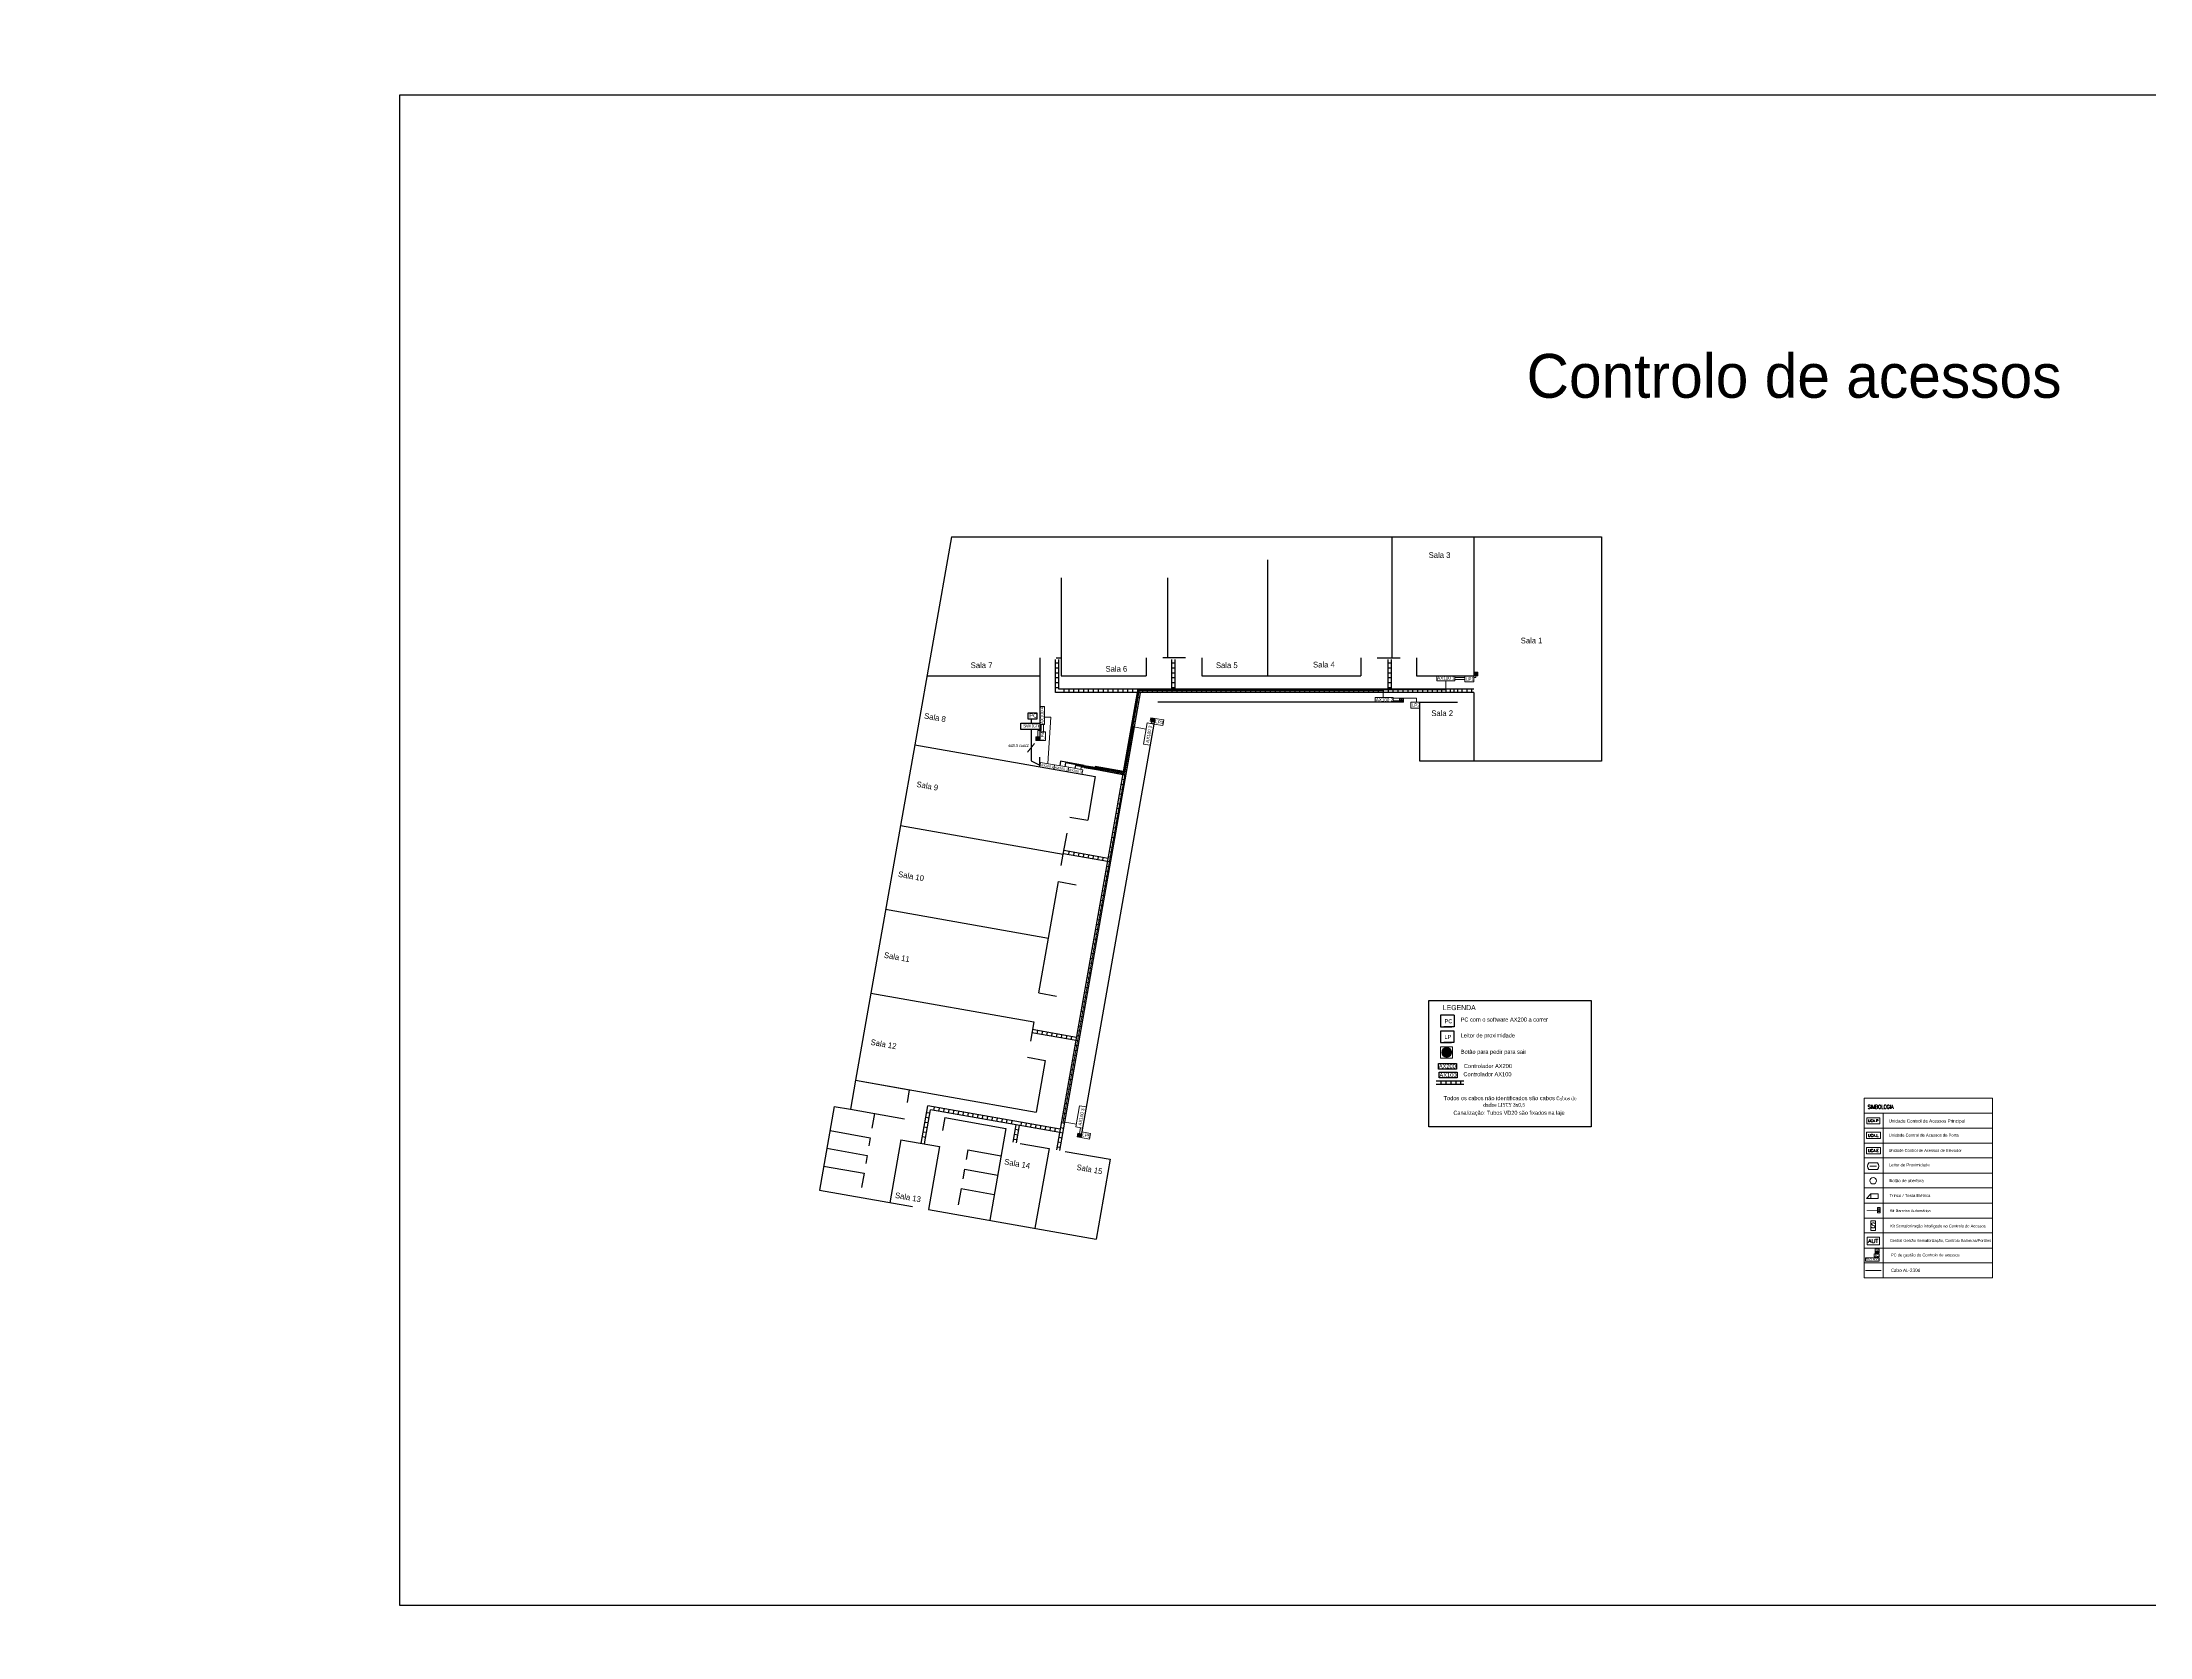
# Model space of a CAD drawing. Header units: millimetres. Extents: x 145 to 60311, y -8355 to 8851.
# Drawn here: x 971.8 to 1100.5, y 390.3 to 487.7 of the extents above; entities that cross this region are included whole.
import ezdxf
from ezdxf.lldxf.tags import DXFTag

# ---------------------------------------------------------------- set-up
doc = ezdxf.new("R2010")
doc.units = ezdxf.units.MM
for name, color, linetype in [('CAMINHO DE CABOS', 3, 'Continuous'), ('CI', 30, 'Continuous'), ('SIMBOLOGIA', 3, 'Continuous'), ('Sistema de intrusão', 240, 'Continuous'), ('Tubagem', 30, 'Continuous'), ('Tubagens', 255, 'Continuous')]:
    doc.layers.add(name, color=color, linetype=linetype)
doc.layers.add('Ricardo - controlo_acessos', color=82, linetype='Continuous', lineweight=15)
doc.styles.add('attribs', font='calibri.ttf', dxfattribs={"height": 0.13})
doc.styles.add('SIMPLEX', font='SIMPLEX.SHX')
doc.styles.add('style0', font='arial.ttf', dxfattribs={"height": 0.031511})
doc.styles.add('style2', font='arial.ttf', dxfattribs={"height": 0.04})
tags = doc.linetypes.add('CENTER', pattern=[2, 1.25, -0.25, 0.25, -0.25]).pattern_tags.tags
tags[10:11] = [DXFTag(74, 4), DXFTag(75, 0), DXFTag(340, '0'), DXFTag(46, 1.0), DXFTag(50, 0.0), DXFTag(44, 0.0), DXFTag(45, 0.0)]
tags[8:9] = [DXFTag(74, 4), DXFTag(75, 0), DXFTag(340, '0'), DXFTag(46, 1.0), DXFTag(50, 0.0), DXFTag(44, 0.0), DXFTag(45, 0.0)]
tags[6:7] = [DXFTag(74, 4), DXFTag(75, 0), DXFTag(340, '0'), DXFTag(46, 1.0), DXFTag(50, 0.0), DXFTag(44, 0.0), DXFTag(45, 0.0)]
tags[4:5] = [DXFTag(74, 4), DXFTag(75, 0), DXFTag(340, '0'), DXFTag(46, 1.0), DXFTag(50, 0.0), DXFTag(44, 0.0), DXFTag(45, 0.0)]

msp = doc.modelspace()

# ---------------------------------------------------------------- hatches: boundary and pattern name
at = {"layer": 'Ricardo - controlo_acessos', "linetype": 'Continuous', "lineweight": 18}
msp.add_hatch(color=256, dxfattribs=at).paths.add_polyline_path([(1083.87, 416.36), (1083.21, 416.36), (1083.21, 416.4), (1083.87, 416.4)])
at = {"layer": 'Ricardo - controlo_acessos', "linetype": 'Continuous', "lineweight": 13}
for points in [[(1083.9, 413.85), (1083.91, 413.84), (1083.89, 413.84)], [(1083.89, 413.84), (1083.89, 413.84), (1083.91, 413.84), (1083.91, 413.84)], [(1083.89, 413.84), (1083.91, 413.83), (1083.9, 413.83), (1083.89, 413.83)], [(1083.89, 413.84), (1083.91, 413.83), (1083.91, 413.84)], [(1083.91, 413.84), (1083.92, 413.84), (1083.93, 413.84), (1083.93, 413.84)], [(1083.91, 413.84), (1083.93, 413.83), (1083.92, 413.83), (1083.92, 413.83)], [(1083.91, 413.84), (1083.93, 413.83), (1083.93, 413.84)], [(1083.92, 413.85), (1083.93, 413.84), (1083.92, 413.84)], [(1083.94, 413.85), (1083.95, 413.84), (1083.93, 413.84)], [(1083.93, 413.84), (1083.93, 413.84), (1083.95, 413.84), (1083.95, 413.84)], [(1083.93, 413.84), (1083.95, 413.83), (1083.94, 413.83), (1083.93, 413.83)], [(1083.93, 413.84), (1083.95, 413.83), (1083.95, 413.84)]]:
    msp.add_hatch(color=256, dxfattribs=at).paths.add_polyline_path(points)
at = {"layer": 'SIMBOLOGIA', "lineweight": 5}
h = msp.add_hatch(color=30, dxfattribs=at)
h.dxf.hatch_style = 1
h.paths.add_polyline_path([(1059.25, 449.12, 0.371072), (1059.34, 449.02), (1059.37, 449.02, 0.371072), (1059.45, 449.12, 1)])
h = msp.add_hatch(color=30, dxfattribs=at)
h.dxf.hatch_style = 1
h.paths.add_polyline_path([(1054.71, 447.52, 0.371072), (1054.8, 447.42), (1054.83, 447.42, 0.371072), (1054.91, 447.52, 1)])
h = msp.add_hatch(color=30, dxfattribs=at)
h.dxf.hatch_style = 1
h.paths.add_polyline_path([(1032.51, 445.17, 0.371072), (1032.6, 445.07), (1032.63, 445.07, 0.371072), (1032.71, 445.17, 1)])
h = msp.add_hatch(color=30, dxfattribs=at)
h.dxf.hatch_style = 1
h.paths.add_polyline_path([(1039.52, 446.35, 0.371072), (1039.59, 446.23), (1039.62, 446.23, 0.371072), (1039.72, 446.31, 1)])
h = msp.add_hatch(color=30, dxfattribs=at)
h.dxf.hatch_style = 1
h.paths.add_polyline_path([(1057.27, 426.02, 0.371072), (1057.53, 425.72), (1057.62, 425.72, 0.371072), (1057.88, 426.02, 1)])
h = msp.add_hatch(color=30, dxfattribs=at)
h.dxf.hatch_style = 1
h.paths.add_polyline_path([(1035.04, 420.97, 0.371072), (1035.11, 420.85), (1035.14, 420.85, 0.371072), (1035.24, 420.93, 1)])

# ---------------------------------------------------------------- linework, layer by layer
for p, q in [((1027.33, 457.51), (1025.09, 444.8)), ((1027.33, 457.51), (1067.03, 457.51)), ((1054.23, 457.51), (1054.23, 450.11)), ((1059.23, 457.51), (1059.23, 449.01)), ((1067.03, 457.51), (1067.03, 443.81)), ((1046.63, 456.11), (1046.63, 449.01)), ((1034.03, 455.01), (1034.03, 449.01)), ((1040.53, 455.01), (1040.53, 450.11)), ((1032.73, 450.11), (1032.73, 449.01)), ((1033.73, 450.11), (1034.03, 450.11)), ((1039.23, 450.11), (1039.23, 449.01)), ((1041.63, 450.11), (1040.23, 450.11)), ((1042.63, 450.11), (1042.63, 449.01)), ((1052.33, 450.11), (1052.33, 449.01)), ((1053.33, 450.11), (1054.73, 450.11)), ((1055.73, 450.11), (1055.73, 449.01)), ((1025.83, 449.01), (1032.73, 449.01)), ((1032.73, 449.01), (1032.73, 445.06)), ((1034.03, 449.01), (1039.23, 449.01)), ((1042.63, 449.01), (1052.33, 449.01)), ((1055.73, 449.01), (1059.23, 449.01)), ((1059.23, 448.01), (1059.23, 443.81)), ((1054.93, 447.41), (1039.93, 447.41)), ((1055.93, 443.81), (1055.93, 447.41)), ((1055.93, 447.41), (1058.23, 447.41)), ((1039.75, 446.42), (1035.24, 420.82)), ((1025.09, 444.8), (1024.22, 439.88)), ((1025.09, 444.8), (1036.11, 442.86)), ((1032.73, 443.46), (1032.73, 444.06)), ((1036.11, 442.86), (1035.65, 440.2)), ((1067.03, 443.81), (1055.93, 443.81)), ((1034.56, 440.39), (1035.65, 440.2)), ((1024.22, 439.88), (1022.41, 429.64)), ((1024.22, 439.88), (1034.16, 438.13)), ((1034.16, 438.13), (1034.39, 439.41)), ((1034.04, 437.44), (1034.16, 438.13)), ((1033.26, 433), (1033.87, 436.45)), ((1033.87, 436.45), (1034.95, 436.26)), ((1023.31, 434.76), (1033.26, 433)), ((1032.67, 429.66), (1033.26, 433)), ((1022.41, 429.64), (1021.47, 424.32)), ((1022.41, 429.64), (1032.36, 427.88)), ((1032.67, 429.66), (1033.75, 429.46)), ((1032.36, 427.88), (1032.15, 426.7)), ((1031.98, 425.72), (1033.06, 425.53)), ((1033.06, 425.53), (1032.5, 422.37)), ((1021.47, 424.32), (1021.16, 422.55)), ((1021.47, 424.32), (1024.78, 423.74)), ((1021.47, 424.32), (1024.43, 423.8)), ((1021.47, 424.32), (1032.5, 422.37)), ((1024.65, 422.95), (1024.78, 423.74)), ((1020.18, 422.72), (1019.27, 417.6)), ((1020.18, 422.72), (1021.16, 422.55)), ((1021.16, 422.55), (1024.47, 421.96)), ((1022.64, 422.29), (1022.48, 421.4)), ((1019.92, 421.24), (1022.38, 420.81)), ((1022.38, 420.81), (1022.29, 420.32)), ((1026.92, 422.04), (1026.78, 421.25)), ((1026.92, 422.04), (1030.66, 421.38)), ((1030.66, 421.38), (1029.67, 415.77)), ((1019.72, 420.16), (1022.19, 419.73)), ((1022.19, 419.73), (1022.1, 419.23)), ((1024.25, 420.68), (1023.57, 416.84)), ((1024.25, 420.68), (1026.61, 420.27)), ((1026.61, 420.27), (1025.93, 416.42)), ((1028.34, 420.06), (1028.23, 419.47)), ((1028.34, 420.06), (1030.37, 419.7)), ((1031.52, 420.46), (1033.29, 420.15)), ((1033.29, 420.15), (1032.43, 415.28)), ((1034.28, 419.97), (1037.03, 419.49)), ((1019.53, 419.08), (1022, 418.64)), ((1022, 418.64), (1021.84, 417.76)), ((1028.13, 418.88), (1028.03, 418.29)), ((1028.13, 418.88), (1030.16, 418.52)), ((1037.03, 419.49), (1036.17, 414.62)), ((1019.27, 417.6), (1024.95, 416.6)), ((1027.92, 417.7), (1027.75, 416.71)), ((1027.92, 417.7), (1029.95, 417.34)), ((1025.93, 416.42), (1036.17, 414.62))]:
    msp.add_line(p, q)
at = {"color": 30, "lineweight": 5}
msp.add_line((1035.16, 421.06), (1035.22, 421.42), dxfattribs=at)
msp.add_lwpolyline([(993.65, 484.5), (1202.12, 484.5), (1202.12, 392.24), (993.65, 392.24)], close=True)
at = {"layer": 'CAMINHO DE CABOS'}
for p, q in [((1033.69, 448.01), (1033.69, 450.01)), ((1033.69, 449.81), (1033.89, 449.81)), ((1033.69, 449.51), (1033.89, 449.51)), ((1033.69, 449.21), (1033.89, 449.21)), ((1033.89, 448.21), (1033.89, 450.01)), ((1040.79, 448.21), (1040.79, 450.01)), ((1040.79, 449.81), (1040.99, 449.81)), ((1040.79, 449.51), (1040.99, 449.51)), ((1040.79, 449.21), (1040.99, 449.21)), ((1040.99, 448.21), (1040.99, 450.01)), ((1053.99, 448.21), (1053.99, 450.01)), ((1053.99, 449.81), (1054.19, 449.81)), ((1053.99, 449.51), (1054.19, 449.51)), ((1053.99, 449.21), (1054.19, 449.21)), ((1054.19, 448.21), (1054.19, 450.01)), ((1033.69, 448.91), (1033.89, 448.91)), ((1033.69, 448.61), (1033.89, 448.61)), ((1033.69, 448.31), (1033.89, 448.31)), ((1059.23, 448.01), (1033.69, 448.01)), ((1033.76, 420.06), (1038.69, 448.01)), ((1059.23, 448.21), (1033.89, 448.21)), ((1033.96, 420.03), (1038.88, 447.97)), ((1034.19, 448.21), (1034.19, 448.01)), ((1034.49, 448.21), (1034.49, 448.01)), ((1034.79, 448.21), (1034.79, 448.01)), ((1035.09, 448.21), (1035.09, 448.01)), ((1035.39, 448.21), (1035.39, 448.01)), ((1035.69, 448.21), (1035.69, 448.01)), ((1035.99, 448.21), (1035.99, 448.01)), ((1036.29, 448.21), (1036.29, 448.01)), ((1036.59, 448.21), (1036.59, 448.01)), ((1036.89, 448.21), (1036.89, 448.01)), ((1037.19, 448.21), (1037.19, 448.01)), ((1037.49, 448.21), (1037.49, 448.01)), ((1037.79, 448.21), (1037.79, 448.01)), ((1038.09, 448.21), (1038.09, 448.01)), ((1038.39, 448.21), (1038.39, 448.01)), ((1038.69, 448.21), (1038.69, 448.01)), ((1038.99, 448.21), (1038.99, 448.01)), ((1039.29, 448.21), (1039.29, 448.01)), ((1039.59, 448.21), (1039.59, 448.01)), ((1039.89, 448.21), (1039.89, 448.01)), ((1040.19, 448.21), (1040.19, 448.01)), ((1040.49, 448.21), (1040.49, 448.01)), ((1040.79, 448.91), (1040.99, 448.91)), ((1040.79, 448.61), (1040.99, 448.61)), ((1040.79, 448.31), (1040.99, 448.31)), ((1040.79, 448.21), (1040.79, 448.01)), ((1041.09, 448.21), (1041.09, 448.01)), ((1041.39, 448.21), (1041.39, 448.01)), ((1041.69, 448.21), (1041.69, 448.01)), ((1041.99, 448.21), (1041.99, 448.01)), ((1042.29, 448.21), (1042.29, 448.01)), ((1042.59, 448.21), (1042.59, 448.01)), ((1042.89, 448.21), (1042.89, 448.01)), ((1043.19, 448.21), (1043.19, 448.01)), ((1043.49, 448.21), (1043.49, 448.01)), ((1043.79, 448.21), (1043.79, 448.01)), ((1044.09, 448.21), (1044.09, 448.01)), ((1044.39, 448.21), (1044.39, 448.01)), ((1044.69, 448.21), (1044.69, 448.01)), ((1044.99, 448.21), (1044.99, 448.01)), ((1045.29, 448.21), (1045.29, 448.01)), ((1045.59, 448.21), (1045.59, 448.01)), ((1045.89, 448.21), (1045.89, 448.01)), ((1046.19, 448.21), (1046.19, 448.01)), ((1046.49, 448.21), (1046.49, 448.01)), ((1046.79, 448.21), (1046.79, 448.01)), ((1047.09, 448.21), (1047.09, 448.01)), ((1047.39, 448.21), (1047.39, 448.01)), ((1047.69, 448.21), (1047.69, 448.01)), ((1047.99, 448.21), (1047.99, 448.01)), ((1048.29, 448.21), (1048.29, 448.01)), ((1048.59, 448.21), (1048.59, 448.01)), ((1048.89, 448.21), (1048.89, 448.01)), ((1049.19, 448.21), (1049.19, 448.01)), ((1049.49, 448.21), (1049.49, 448.01)), ((1049.79, 448.21), (1049.79, 448.01)), ((1050.09, 448.21), (1050.09, 448.01)), ((1050.39, 448.21), (1050.39, 448.01)), ((1050.69, 448.21), (1050.69, 448.01)), ((1050.99, 448.21), (1050.99, 448.01)), ((1051.29, 448.21), (1051.29, 448.01)), ((1051.59, 448.21), (1051.59, 448.01)), ((1051.89, 448.21), (1051.89, 448.01)), ((1052.19, 448.21), (1052.19, 448.01)), ((1052.49, 448.21), (1052.49, 448.01)), ((1052.79, 448.21), (1052.79, 448.01)), ((1053.09, 448.21), (1053.09, 448.01)), ((1053.39, 448.21), (1053.39, 448.01)), ((1053.69, 448.21), (1053.69, 448.01)), ((1053.99, 448.91), (1054.19, 448.91)), ((1053.99, 448.61), (1054.19, 448.61)), ((1053.99, 448.31), (1054.19, 448.31)), ((1053.99, 448.21), (1053.99, 448.01)), ((1054.29, 448.21), (1054.29, 448.01)), ((1054.59, 448.21), (1054.59, 448.01)), ((1054.89, 448.21), (1054.89, 448.01)), ((1055.19, 448.21), (1055.19, 448.01)), ((1055.49, 448.21), (1055.49, 448.01)), ((1055.79, 448.21), (1055.79, 448.01)), ((1056.09, 448.21), (1056.09, 448.01)), ((1056.39, 448.21), (1056.39, 448.01)), ((1056.69, 448.21), (1056.69, 448.01)), ((1056.99, 448.21), (1056.99, 448.01)), ((1057.25, 448.21), (1057.25, 448.01)), ((1057.52, 448.21), (1057.52, 448.01)), ((1057.78, 448.21), (1057.78, 448.01)), ((1058, 448.21), (1058, 448.01)), ((1058.22, 448.21), (1058.22, 448.01)), ((1058.49, 448.21), (1058.49, 448.01)), ((1058.79, 448.21), (1058.79, 448.01)), ((1059.09, 448.21), (1059.09, 448.01)), ((1038.62, 446.5), (1038.43, 446.53)), ((1038.68, 446.79), (1038.48, 446.83)), ((1038.73, 447.09), (1038.53, 447.12)), ((1038.78, 447.38), (1038.58, 447.42)), ((1038.83, 447.68), (1038.63, 447.71)), ((1038.42, 445.31), (1038.22, 445.35)), ((1038.47, 445.61), (1038.27, 445.64)), ((1038.52, 445.9), (1038.32, 445.94)), ((1038.57, 446.2), (1038.37, 446.23)), ((1038.21, 444.13), (1038.01, 444.17)), ((1038.26, 444.43), (1038.06, 444.46)), ((1038.31, 444.72), (1038.11, 444.76)), ((1038.36, 445.02), (1038.17, 445.05)), ((1037.8, 442.98), (1036.08, 443.29)), ((1037.84, 443.18), (1036.11, 443.49)), ((1036.32, 443.25), (1036.36, 443.44)), ((1036.62, 443.19), (1036.65, 443.39)), ((1036.92, 443.14), (1036.95, 443.34)), ((1037.21, 443.09), (1037.25, 443.29)), ((1037.51, 443.04), (1037.54, 443.23)), ((1037.95, 442.65), (1037.75, 442.69)), ((1038, 442.95), (1037.8, 442.98)), ((1038.05, 443.25), (1037.85, 443.28)), ((1038.1, 443.54), (1037.91, 443.58)), ((1038.15, 443.84), (1037.96, 443.87)), ((1037.74, 441.47), (1037.54, 441.51)), ((1037.79, 441.77), (1037.59, 441.8)), ((1037.84, 442.06), (1037.65, 442.1)), ((1037.89, 442.36), (1037.7, 442.39)), ((1037.53, 440.29), (1037.33, 440.33)), ((1037.58, 440.59), (1037.38, 440.62)), ((1037.63, 440.88), (1037.44, 440.92)), ((1037.69, 441.18), (1037.49, 441.21)), ((1037.27, 438.81), (1037.07, 438.85)), ((1037.32, 439.11), (1037.12, 439.14)), ((1037.37, 439.4), (1037.18, 439.44)), ((1037.43, 439.7), (1037.23, 439.74)), ((1037.48, 440), (1037.28, 440.03)), ((1036.86, 437.67), (1034.17, 438.14)), ((1036.9, 437.86), (1034.2, 438.34)), ((1034.5, 438.08), (1034.53, 438.28)), ((1034.8, 438.03), (1034.83, 438.23)), ((1035.09, 437.98), (1035.13, 438.18)), ((1035.39, 437.93), (1035.42, 438.12)), ((1035.68, 437.88), (1035.72, 438.07)), ((1035.98, 437.82), (1036.01, 438.02)), ((1036.27, 437.77), (1036.31, 437.97)), ((1036.57, 437.72), (1036.6, 437.92)), ((1037.06, 437.63), (1036.86, 437.67)), ((1037.11, 437.93), (1036.92, 437.96)), ((1037.16, 438.22), (1036.97, 438.26)), ((1037.22, 438.52), (1037.02, 438.55)), ((1036.85, 436.45), (1036.66, 436.49)), ((1036.9, 436.75), (1036.71, 436.78)), ((1036.96, 437.04), (1036.76, 437.08)), ((1037.01, 437.34), (1036.81, 437.37)), ((1036.59, 434.97), (1036.39, 435.01)), ((1036.64, 435.27), (1036.45, 435.3)), ((1036.7, 435.56), (1036.5, 435.6)), ((1036.75, 435.86), (1036.55, 435.89)), ((1036.8, 436.16), (1036.6, 436.19)), ((1036.38, 433.79), (1036.19, 433.83)), ((1036.44, 434.09), (1036.24, 434.12)), ((1036.49, 434.38), (1036.29, 434.42)), ((1036.54, 434.68), (1036.34, 434.71)), ((1036.17, 432.61), (1035.98, 432.64)), ((1036.23, 432.91), (1036.03, 432.94)), ((1036.28, 433.2), (1036.08, 433.24)), ((1036.33, 433.5), (1036.13, 433.53)), ((1035.91, 431.13), (1035.72, 431.17)), ((1035.97, 431.43), (1035.77, 431.46)), ((1036.02, 431.72), (1035.82, 431.76)), ((1036.07, 432.02), (1035.87, 432.05)), ((1036.12, 432.31), (1035.93, 432.35)), ((1035.71, 429.95), (1035.51, 429.99)), ((1035.76, 430.25), (1035.56, 430.28)), ((1035.81, 430.54), (1035.61, 430.58)), ((1035.86, 430.84), (1035.67, 430.87)), ((1035.5, 428.77), (1035.3, 428.8)), ((1035.55, 429.06), (1035.35, 429.1)), ((1035.6, 429.36), (1035.4, 429.39)), ((1035.65, 429.66), (1035.46, 429.69)), ((1034.97, 426.93), (1032.27, 427.41)), ((1032.57, 427.15), (1032.61, 427.35)), ((1032.87, 427.1), (1032.9, 427.3)), ((1033.16, 427.05), (1033.2, 427.25)), ((1035.24, 427.29), (1035.04, 427.33)), ((1035.29, 427.59), (1035.09, 427.62)), ((1035.34, 427.88), (1035.14, 427.92)), ((1035.39, 428.18), (1035.2, 428.21)), ((1035.45, 428.47), (1035.25, 428.51)), ((1034.94, 426.74), (1032.24, 427.21)), ((1033.46, 427), (1033.49, 427.19)), ((1033.75, 426.94), (1033.79, 427.14)), ((1034.05, 426.89), (1034.08, 427.09)), ((1034.35, 426.84), (1034.38, 427.04)), ((1034.64, 426.79), (1034.68, 426.98)), ((1035.03, 426.11), (1034.83, 426.14)), ((1035.08, 426.41), (1034.88, 426.44)), ((1035.13, 426.7), (1034.94, 426.74)), ((1035.19, 427), (1034.99, 427.03)), ((1034.77, 424.63), (1034.57, 424.67)), ((1034.82, 424.93), (1034.62, 424.96)), ((1034.87, 425.22), (1034.68, 425.26)), ((1034.92, 425.52), (1034.73, 425.55)), ((1034.98, 425.81), (1034.78, 425.85)), ((1034.56, 423.45), (1034.36, 423.49)), ((1034.61, 423.75), (1034.42, 423.78)), ((1034.66, 424.04), (1034.47, 424.08)), ((1034.72, 424.34), (1034.52, 424.37)), ((1025.49, 420.46), (1025.89, 422.75)), ((1025.69, 420.43), (1026.05, 422.51)), ((1025.82, 422.35), (1026.02, 422.32)), ((1033.98, 421.32), (1025.89, 422.75)), ((1033.95, 421.12), (1026.05, 422.51)), ((1026.26, 422.48), (1026.3, 422.67)), ((1026.56, 422.42), (1026.6, 422.62)), ((1026.86, 422.37), (1026.89, 422.57)), ((1027.15, 422.32), (1027.19, 422.52)), ((1027.45, 422.27), (1027.48, 422.47)), ((1027.74, 422.22), (1027.78, 422.41)), ((1028.04, 422.16), (1028.07, 422.36)), ((1028.33, 422.11), (1028.37, 422.31)), ((1028.63, 422.06), (1028.66, 422.26)), ((1028.92, 422.01), (1028.96, 422.2)), ((1029.22, 421.96), (1029.25, 422.15)), ((1029.51, 421.9), (1029.55, 422.1)), ((1034.35, 422.27), (1034.15, 422.3)), ((1034.4, 422.56), (1034.21, 422.6)), ((1034.46, 422.86), (1034.26, 422.89)), ((1034.51, 423.16), (1034.31, 423.19)), ((1025.56, 420.88), (1025.76, 420.84)), ((1025.61, 421.17), (1025.81, 421.14)), ((1025.67, 421.47), (1025.86, 421.43)), ((1025.72, 421.76), (1025.91, 421.73)), ((1025.77, 422.06), (1025.97, 422.02)), ((1029.81, 421.85), (1029.84, 422.05)), ((1030.11, 421.8), (1030.14, 422)), ((1030.4, 421.75), (1030.44, 421.94)), ((1030.7, 421.7), (1030.73, 421.89)), ((1030.99, 421.64), (1031.03, 421.84)), ((1031.1, 420.53), (1031.29, 421.59)), ((1031.38, 420.97), (1031.18, 421)), ((1031.43, 421.26), (1031.24, 421.3)), ((1031.3, 420.5), (1031.48, 421.56)), ((1031.58, 421.54), (1031.62, 421.74)), ((1031.88, 421.49), (1031.91, 421.68)), ((1032.17, 421.43), (1032.21, 421.63)), ((1032.47, 421.38), (1032.5, 421.58)), ((1032.76, 421.33), (1032.8, 421.53)), ((1033.06, 421.28), (1033.09, 421.48)), ((1033.36, 421.23), (1033.39, 421.42)), ((1033.65, 421.17), (1033.69, 421.37)), ((1034.09, 420.79), (1033.89, 420.83)), ((1034.14, 421.09), (1033.95, 421.12)), ((1034.2, 421.38), (1034, 421.42)), ((1034.25, 421.68), (1034.05, 421.71)), ((1034.3, 421.97), (1034.1, 422.01)), ((1031.33, 420.67), (1031.13, 420.7)), ((1033.99, 420.2), (1033.79, 420.24)), ((1034.04, 420.5), (1033.84, 420.53))]:
    msp.add_line(p, q, dxfattribs=at)
at = {"layer": 'CI'}
for p, q in [((1058.02, 428.29), (1057.2, 428.29)), ((1057.2, 428.29), (1057.2, 427.59)), ((1057.2, 427.59), (1057.88, 427.59)), ((1058.02, 427.32), (1057.2, 427.32)), ((1057.2, 427.32), (1057.2, 426.62)), ((1058.02, 427.59), (1057.39, 427.59)), ((1058.01, 427.32), (1058.01, 426.62)), ((1058.02, 428.29), (1058.02, 427.59)), ((1057.2, 426.62), (1057.87, 426.62)), ((1058.01, 426.62), (1057.39, 426.62)), ((1058.62, 424.26), (1056.92, 424.26)), ((1058.61, 424.06), (1056.92, 424.06)), ((1057.22, 424.26), (1057.22, 424.06)), ((1057.52, 424.26), (1057.52, 424.06)), ((1057.82, 424.26), (1057.82, 424.06)), ((1058.12, 424.26), (1058.12, 424.06)), ((1058.42, 424.26), (1058.42, 424.06))]:
    msp.add_line(p, q, dxfattribs=at)
at = {"layer": 'Ricardo - controlo_acessos'}
for p, q in [((1083.06, 423.23), (1090.9, 423.23)), ((1083.06, 423.23), (1083.06, 413.16)), ((1090.9, 422.31), (1083.06, 422.31)), ((1083.06, 422.31), (1083.06, 421.4)), ((1083.06, 422.31), (1084.21, 422.31)), ((1084.21, 422.31), (1084.21, 413.16)), ((1090.9, 423.23), (1090.9, 413.16)), ((1083.06, 421.4), (1090.9, 421.4)), ((1090.9, 420.48), (1083.06, 420.48)), ((1083.06, 420.48), (1083.06, 419.57)), ((1083.06, 419.57), (1090.9, 419.57)), ((1090.9, 418.65), (1083.06, 418.65)), ((1083.06, 418.65), (1083.06, 417.74)), ((1083.06, 417.74), (1090.9, 417.74)), ((1090.9, 416.82), (1083.06, 416.82)), ((1083.06, 416.82), (1083.06, 415.9)), ((1083.06, 415.9), (1090.9, 415.9)), ((1090.9, 414.99), (1083.06, 414.99)), ((1083.06, 414.99), (1083.06, 414.07)), ((1083.06, 414.07), (1090.9, 414.07)), ((1090.9, 413.16), (1083.06, 413.16)), ((1083.06, 413.16), (1083.06, 412.24)), ((1084.21, 413.16), (1084.21, 412.24)), ((1090.9, 412.24), (1090.9, 413.16)), ((1083.06, 412.24), (1090.9, 412.24)), ((1083.14, 412.69), (1084.09, 412.69))]:
    msp.add_line(p, q, dxfattribs=at)
at = {"layer": 'Ricardo - controlo_acessos', "linetype": 'Continuous', "lineweight": 0}
for points in [[(1083.2, 421.14), (1083.2, 420.76), (1084.05, 420.76), (1084.05, 421.14), (1083.2, 421.14)], [(1083.22, 422.02), (1083.22, 421.66), (1084.01, 421.66), (1084.01, 422.02), (1083.22, 422.02)], [(1083.32, 421.91), (1083.32, 421.81), (1083.33, 421.79), (1083.34, 421.77), (1083.37, 421.77), (1083.38, 421.77), (1083.4, 421.77), (1083.41, 421.79), (1083.42, 421.81), (1083.42, 421.91)], [(1083.32, 421.03), (1083.32, 420.92), (1083.32, 420.89), (1083.34, 420.88), (1083.36, 420.87), (1083.38, 420.87), (1083.4, 420.88), (1083.41, 420.89), (1083.42, 420.92), (1083.42, 421.03)], [(1083.57, 421.88), (1083.56, 421.89), (1083.55, 421.9), (1083.54, 421.91), (1083.51, 421.91), (1083.5, 421.9), (1083.48, 421.89), (1083.48, 421.88), (1083.47, 421.85), (1083.47, 421.82), (1083.48, 421.8), (1083.48, 421.79), (1083.5, 421.77), (1083.51, 421.77), (1083.54, 421.77), (1083.55, 421.77), (1083.56, 421.79), (1083.57, 421.8)], [(1083.58, 420.99), (1083.57, 421.01), (1083.56, 421.02), (1083.55, 421.03), (1083.52, 421.03), (1083.5, 421.02), (1083.49, 421.01), (1083.48, 420.99), (1083.47, 420.97), (1083.47, 420.93), (1083.48, 420.91), (1083.49, 420.89), (1083.5, 420.88), (1083.52, 420.87), (1083.55, 420.87), (1083.56, 420.88), (1083.57, 420.89), (1083.58, 420.91)], [(1083.6, 421.77), (1083.65, 421.91), (1083.71, 421.77)], [(1083.61, 420.87), (1083.67, 421.03), (1083.73, 420.87)], [(1083.62, 421.81), (1083.69, 421.81)], [(1083.63, 420.92), (1083.71, 420.92)], [(1083.75, 421.78), (1083.74, 421.77), (1083.75, 421.77), (1083.76, 421.77), (1083.75, 421.78)], [(1083.77, 420.89), (1083.77, 420.88), (1083.77, 420.87), (1083.78, 420.88), (1083.77, 420.89)], [(1083.81, 421.77), (1083.81, 421.91), (1083.88, 421.91), (1083.9, 421.9), (1083.9, 421.9), (1083.91, 421.88), (1083.91, 421.86), (1083.9, 421.85), (1083.9, 421.84), (1083.88, 421.83), (1083.81, 421.83)], [(1083.84, 421.03), (1083.84, 420.87), (1083.93, 420.87)], [(1083.21, 420.21), (1083.21, 419.82), (1084.05, 419.82), (1084.05, 420.21), (1083.21, 420.21)], [(1083.32, 420.1), (1083.32, 419.98), (1083.33, 419.96), (1083.34, 419.95), (1083.37, 419.94), (1083.38, 419.94), (1083.4, 419.95), (1083.42, 419.96), (1083.42, 419.98), (1083.42, 420.1)], [(1083.59, 420.06), (1083.58, 420.07), (1083.56, 420.09), (1083.55, 420.1), (1083.52, 420.1), (1083.51, 420.09), (1083.49, 420.07), (1083.48, 420.06), (1083.48, 420.04), (1083.48, 420), (1083.48, 419.98), (1083.49, 419.96), (1083.51, 419.95), (1083.52, 419.94), (1083.55, 419.94), (1083.56, 419.95), (1083.58, 419.96), (1083.59, 419.98)], [(1083.62, 419.94), (1083.68, 420.1), (1083.73, 419.94)], [(1083.64, 419.99), (1083.71, 419.99)], [(1083.78, 419.96), (1083.77, 419.95), (1083.78, 419.94), (1083.78, 419.95), (1083.78, 419.96)], [(1083.84, 419.94), (1083.84, 420.1), (1083.94, 420.1)], [(1083.84, 420.02), (1083.9, 420.02)], [(1083.84, 419.94), (1083.94, 419.94)]]:
    msp.add_lwpolyline(points, dxfattribs=at)
at = {"layer": 'Ricardo - controlo_acessos', "linetype": 'Continuous', "lineweight": 18}
for points in [[(1083.87, 419.27), (1083.34, 419.27)], [(1083.34, 418.87), (1083.87, 418.87)], [(1083.4, 419.07), (1083.81, 419.07)], [(1083.47, 417.1), (1083.2, 417.1), (1083.47, 417.37), (1083.47, 417.1), (1083.92, 417.1), (1083.92, 417.37)], [(1083.92, 417.37), (1083.47, 417.37)], [(1083.46, 415.74), (1083.76, 415.74), (1083.76, 415.15), (1083.46, 415.15), (1083.46, 415.74)], [(1083.87, 416.55), (1084.04, 416.55), (1084.04, 416.21), (1083.87, 416.21), (1083.87, 416.55)], [(1083.97, 416.38), (1084, 416.38), (1084.01, 416.37), (1084.01, 416.35), (1084.01, 416.33), (1084.01, 416.31), (1084, 416.3), (1083.97, 416.3), (1083.9, 416.3), (1083.9, 416.46), (1083.97, 416.46), (1084, 416.46), (1084.01, 416.45), (1084.01, 416.43), (1084.01, 416.42), (1084.01, 416.4), (1084, 416.39), (1083.97, 416.38), (1083.9, 416.38)], [(1083.25, 414.73), (1084, 414.73), (1084, 414.26), (1083.25, 414.26), (1083.25, 414.73)], [(1083.31, 414.38), (1083.4, 414.62), (1083.48, 414.38)], [(1083.34, 414.46), (1083.45, 414.46)], [(1083.71, 415.56), (1083.68, 415.58), (1083.64, 415.6), (1083.58, 415.6), (1083.54, 415.58), (1083.51, 415.56), (1083.51, 415.53), (1083.53, 415.5), (1083.54, 415.48), (1083.57, 415.47), (1083.65, 415.44), (1083.68, 415.43), (1083.7, 415.41), (1083.71, 415.39), (1083.71, 415.34), (1083.68, 415.31), (1083.64, 415.3), (1083.58, 415.3), (1083.54, 415.31), (1083.51, 415.34)], [(1083.54, 414.62), (1083.54, 414.45), (1083.55, 414.42), (1083.57, 414.39), (1083.61, 414.38), (1083.63, 414.38), (1083.66, 414.39), (1083.69, 414.42), (1083.7, 414.45), (1083.7, 414.62)], [(1083.75, 414.62), (1083.91, 414.62)], [(1083.83, 414.62), (1083.83, 414.38)], [(1083.97, 413.27), (1083.97, 413.47), (1083.13, 413.47), (1083.13, 413.27), (1083.97, 413.27)], [(1083.97, 413.53), (1083.97, 413.72), (1083.67, 413.72), (1083.67, 413.53), (1083.97, 413.53)], [(1083.8, 413.47), (1083.8, 413.53)], [(1083.84, 413.72), (1083.84, 413.78)]]:
    msp.add_lwpolyline(points, dxfattribs=at)
at = {"layer": 'Ricardo - controlo_acessos', "linetype": 'Continuous', "lineweight": 13}
for points in [[(1083.84, 413.82), (1083.72, 413.82), (1083.72, 414.03), (1083.97, 414.03), (1083.97, 413.82), (1083.85, 413.82)], [(1083.85, 413.81), (1083.97, 413.81), (1083.97, 413.78), (1083.72, 413.78), (1083.72, 413.81), (1083.84, 413.81)], [(1083.73, 414.02), (1083.95, 414.02), (1083.95, 413.86), (1083.73, 413.86), (1083.73, 414.02)], [(1083.84, 413.81), (1083.84, 413.82)], [(1083.85, 413.82), (1083.85, 413.81)]]:
    msp.add_lwpolyline(points, dxfattribs=at)
at = {"layer": 'Ricardo - controlo_acessos', "linetype": 'Continuous', "lineweight": 18}
msp.add_circle((1083.61, 418.18), 0.196, dxfattribs=at)
at = {"layer": 'Ricardo - controlo_acessos', "linetype": 'Continuous', "lineweight": 13}
for centre in [(1083.9, 413.84), (1083.92, 413.84), (1083.94, 413.84)]:
    msp.add_circle(centre, 0.00768, dxfattribs=at)
at = {"layer": 'Ricardo - controlo_acessos', "linetype": 'Continuous', "lineweight": 18}
for centre, start, end in [((1083.57, 419.07), 138.1915, 221.8085), ((1083.64, 419.07), 318.1915, 41.8085)]:
    msp.add_arc(centre, 0.306, start, end, dxfattribs=at)
at = {"layer": 'SIMBOLOGIA', "color": 30, "lineweight": 5}
for p, q in [((1059.35, 449.12), (1059.35, 448.91)), ((1037.87, 443.14), (1038.76, 448.16)), ((1038.8, 448.1), (1037.92, 443.09)), ((1057.52, 448.16), (1038.76, 448.16)), ((1038.86, 448.1), (1038.8, 448.1)), ((1053.69, 448.1), (1038.86, 448.1)), ((1053.69, 447.7), (1053.69, 448.1)), ((1053.69, 448.01), (1053.69, 447.7)), ((1057.52, 448.21), (1057.52, 448.72)), ((1057.52, 448.21), (1057.52, 448.16)), ((1058.68, 448.91), (1058.06, 448.91)), ((1058.06, 448.8), (1058.68, 448.8)), ((1059.35, 448.91), (1059.23, 448.91)), ((1055.73, 447.66), (1054.31, 447.66)), ((1054.31, 447.49), (1054.93, 447.49)), ((1055.73, 447.41), (1055.73, 447.66)), ((1032.61, 445.17), (1032.61, 445.67)), ((1032.61, 445.67), (1032.82, 445.67)), ((1032.82, 445.67), (1032.82, 446.04)), ((1032.96, 445.6), (1032.96, 446.04)), ((1033.01, 446.5), (1033.4, 446.5)), ((1033.4, 446.5), (1033.21, 443.66)), ((1037.97, 443.03), (1038.47, 445.91)), ((1038.47, 445.91), (1039.21, 445.77)), ((1039.54, 446.23), (1039.52, 446.1)), ((1039.58, 446.09), (1039.59, 446.14)), ((1039.59, 446.14), (1039.7, 446.12)), ((1031.97, 444.36), (1032.41, 444.89)), ((1034.15, 421.78), (1037.91, 443)), ((1035.26, 443.44), (1035.23, 443.3)), ((1036.07, 443.31), (1037.91, 443)), ((1036.08, 443.35), (1037.97, 443.03)), ((1036.09, 443.44), (1037.87, 443.14)), ((1036.09, 443.4), (1037.92, 443.09)), ((1034.96, 421.64), (1034.15, 421.78))]:
    msp.add_line(p, q, dxfattribs=at)
for points in [[(1059.23, 449.24), (1059.47, 449.24), (1059.47, 449.01), (1059.23, 449.01)], [(1056.96, 449.01), (1058.06, 449.01), (1058.06, 448.72), (1056.96, 448.72)], [(1058.68, 449.01), (1059.23, 449.01), (1059.23, 448.65), (1058.68, 448.65)], [(1032.73, 446.04), (1032.73, 447.14), (1033.01, 447.14), (1033.01, 446.04)], [(1053.21, 447.7), (1054.31, 447.7), (1054.31, 447.41), (1053.21, 447.41)], [(1054.68, 447.64), (1054.93, 447.64), (1054.93, 447.41), (1054.68, 447.41)], [(1055.38, 447.41), (1055.93, 447.41), (1055.93, 447.05), (1055.38, 447.05)], [(1032.49, 445.29), (1032.73, 445.29), (1032.73, 445.06), (1032.49, 445.06)], [(1032.73, 445.06), (1032.73, 445.6), (1033.08, 445.6), (1033.08, 445.06)], [(1039.05, 444.85), (1039.28, 446.14), (1039.69, 446.07), (1039.46, 444.78)], [(1039.51, 446.46), (1039.75, 446.42), (1039.71, 446.2), (1039.47, 446.24)], [(1039.75, 446.42), (1040.29, 446.33), (1040.23, 445.98), (1039.69, 446.07)], [(1032.77, 443.73), (1033.63, 443.58), (1033.58, 443.3), (1032.73, 443.46)], [(1033.63, 443.58), (1034.49, 443.43), (1034.44, 443.15), (1033.58, 443.3)], [(1034.49, 443.43), (1035.35, 443.28), (1035.3, 443), (1034.44, 443.15)], [(1057.2, 426.36), (1057.92, 426.36), (1057.92, 425.67), (1057.2, 425.67)], [(1034.93, 421.47), (1035.16, 422.76), (1035.57, 422.69), (1035.34, 421.39)], [(1035.04, 421.09), (1035.28, 421.04), (1035.24, 420.82), (1035, 420.86)], [(1035.3, 421.17), (1035.83, 421.07), (1035.77, 420.72), (1035.24, 420.82)]]:
    msp.add_lwpolyline(points, close=True, dxfattribs=at)
for centre, radius in [((1059.35, 449.12), 0.101), ((1032.61, 445.17), 0.101), ((1039.62, 446.33), 0.101), ((1057.57, 426.02), 0.304), ((1035.14, 420.95), 0.101)]:
    msp.add_circle(centre, radius, dxfattribs=at)
at = {"layer": 'Tubagem'}
for p, q in [((1032.21, 446.37), (1032.21, 446.13)), ((1032.21, 445.75), (1032.21, 443.83)), ((1032.21, 443.83), (1032.73, 443.57)), ((1034, 443.8), (1033.95, 443.53)), ((1035.44, 443.55), (1034, 443.8)), ((1034.3, 443.7), (1034.26, 443.47)), ((1035.44, 443.51), (1034.3, 443.7)), ((1034.91, 443.55), (1034.87, 443.36)), ((1035.44, 443.45), (1034.91, 443.55)), ((1035.44, 443.41), (1035.26, 443.44)), ((1035.44, 443.55), (1036.09, 443.44)), ((1035.44, 443.51), (1036.09, 443.4)), ((1035.44, 443.45), (1036.08, 443.35)), ((1035.44, 443.41), (1036.07, 443.31)), ((1035.44, 443.41), (1036.07, 443.31))]:
    msp.add_line(p, q, dxfattribs=at)
for points in [[(1032.02, 446.75), (1032.54, 446.75), (1032.54, 446.37), (1032.02, 446.37)], [(1031.56, 446.13), (1032.73, 446.13), (1032.73, 445.75), (1031.56, 445.75)], [(1056.47, 429.18), (1066.4, 429.18), (1066.4, 421.48), (1056.47, 421.48)], [(1057.07, 425.34), (1058.16, 425.34), (1058.16, 425), (1057.07, 425)], [(1057.1, 424.81), (1058.2, 424.81), (1058.2, 424.47), (1057.1, 424.47)]]:
    msp.add_lwpolyline(points, close=True, dxfattribs=at)

# ---------------------------------------------------------------- texts
at = {"char_height": 0.35, "attachment_point": 1}
for s, insert in [('\\pt1.05;Sala 3', (1056.47, 456.57)), ('\\pt1.05;Sala 1', (1062.09, 451.35)), ('\\pt1.05;Sala 7', (1028.51, 449.84)), ('\\pt1.05;Sala 6', (1036.74, 449.62)), ('\\pt1.05;Sala 5', (1043.48, 449.84)), ('\\pt1.05;Sala 4', (1049.41, 449.88)), ('\\pt1.05;Sala 2', (1056.63, 446.91))]:
    msp.add_mtext_dynamic_manual_height_columns(s, width=2161.1801, gutter_width=10, heights=[0], dxfattribs=dict(at, insert=insert))
at = {"char_height": 0.35, "attachment_point": 1, "rotation": 350}
for s, width, insert in [('\\pt1.05;Sala 8', 2161.1801, (1025.71, 446.76)), ('\\pt1.05;Sala 9', 2161.1801, (1025.24, 442.58)), ('\\pt1.05;Sala 10', 2828.0227, (1024.12, 437.09)), ('\\pt1.05;Sala 11', 2828.0227, (1023.25, 432.15)), ('\\pt1.05;Sala 12', 2828.0227, (1022.44, 426.83)), ('\\pt1.05;Sala 14', 2828.0227, (1030.6, 419.53)), ('\\pt1.05;Sala 15', 2828.0227, (1035.01, 419.19)), ('\\pt1.05;Sala 13', 2828.0227, (1023.93, 417.48))]:
    msp.add_mtext_dynamic_manual_height_columns(s, width=width, gutter_width=10, heights=[0], dxfattribs=dict(at, insert=insert))
at = {"layer": 'Ricardo - controlo_acessos', "linetype": 'Continuous', "style": 'SIMPLEX', "width": 0.8}
msp.add_text('SIMBOLOGIA', height=0.229, dxfattribs=at).set_placement((1083.27, 422.58))
at = {"layer": 'Ricardo - controlo_acessos', "style": 'attribs'}
msp.add_text('Cabo AL-2306', height=0.204, dxfattribs=at).set_placement((1084.7, 412.61))
at = {"layer": 'Ricardo - controlo_acessos', "linetype": 'CENTER', "lineweight": 20, "attachment_point": 7, "style": 'style2'}
for s, insert, char_height in [('Unidade Control de Acessos Principal', (1084.55, 421.67), 0.1991), ('Unidade Control de Acessos de Porta', (1084.57, 420.87), 0.1819), ('Unidade Control de Acessos de Elevador', (1084.55, 419.94), 0.1749), ('Leitor de Proximidade', (1084.57, 419.05), 0.1834), ('Botão de abertura', (1084.6, 418.09), 0.1874), ('Trinco / Testa Elétrica', (1084.61, 417.18), 0.1838), ('Kit Barreira Automática', (1084.63, 416.26), 0.1731), ('Central Gestão Semaforização, Controlo Barreiras/Portões', (1084.62, 414.39), 0.17), ('Kit Semaforização interligado ao Controlo de Acessos', (1084.65, 415.27), 0.1746), ('PC de gestão do Controlo de acessos', (1084.69, 413.5), 0.1784)]:
    msp.add_mtext(s, dxfattribs=dict(at, insert=insert, char_height=char_height))
at = {"layer": 'Ricardo - controlo_acessos', "linetype": 'Continuous', "lineweight": 13, "attachment_point": 7}
for s, insert, char_height, style in [('TECLADO', (1083.15, 413.31), 0.121, 'style2'), ('\\W0.947442;\\Q0;19"', (1083.74, 413.89), 0.11, 'style0')]:
    msp.add_mtext(s, dxfattribs=dict(at, insert=insert, char_height=char_height, style=style))
at = {"layer": 'Ricardo - controlo_acessos', "linetype": 'Continuous', "lineweight": 0, "insert": (1083.7, 413.56), "char_height": 0.121, "attachment_point": 7, "style": 'style2'}
msp.add_mtext('PC', dxfattribs=at)
at = {"layer": 'Sistema de intrusão', "color": 30}
for s, height, p in [('LEGENDA', 0.305, (1057.33, 428.6)), ('Canalização: Tubos VD20 são fixados na laje ', 0.2437, (1057.98, 422.21))]:
    msp.add_text(s, height=height, dxfattribs=at).set_placement(p)
at = {"layer": 'Tubagem', "attachment_point": 1}
for s, insert, char_height, width in [('AX100 1', (1056.99, 448.98), 0.2, 1.1747), ('LP1', (1058.74, 448.92), 0.2, 0.5583), ('PC', (1032.09, 446.72), 0.25, 0.5583), ('AX100 2', (1053.24, 447.66), 0.2, 1.1747), ('LP2', (1055.44, 447.33), 0.2, 0.5583), ('switch', (1031.72, 446.12), 0.25, 0.5583), ('{\\fCambria|b0|i0|c0|p18;\\H0.91667x;6x0,5 mm2}', (1030.82, 444.86), 0.2, 1.5568), ('PC', (1057.44, 428.05), 0.25, 0.5583), ('PC com o software AX200 a correr', (1058.42, 428.15), 0.25, 7.3023), ('LP', (1057.43, 427.09), 0.25, 0.5583), ('Leitor de proximidade', (1058.42, 427.18), 0.25, 7.3023), ('Botão para pedir para sair', (1058.43, 426.18), 0.25, 7.3023), ('AX200', (1057.09, 425.3), 0.25, 0.5583), ('AX100', (1057.13, 424.76), 0.25, 0.5583), ('Controlador AX100', (1058.59, 424.81), 0.25, 4.19), ('Controlador AX200', (1058.62, 425.31), 0.25, 4.19), ('Todos os cabos não identificados são cabos {\\fCambria|b0|i0|c0|p18;\\H0.91667x;Cabos de \\P                                dados LIYCY 3x0,5}', (1057.38, 423.35), 0.25, 14.7388)]:
    msp.add_mtext(s, dxfattribs=dict(at, insert=insert, char_height=char_height, width=width))
for s, insert, char_height, width, rotation in [('AX100 4', (1032.76, 446.07), 0.2, 1.1747, 90), ('LP4', (1032.8, 445.11), 0.2, 0.5583, 90), ('AX100 3', (1039.19, 444.95), 0.2, 4.9793, 79.6717), ('LP3', (1039.79, 446.34), 0.2, 0.5583, 350), ('AX200 1', (1032.81, 443.66), 0.15, 1.996, 350), ('AX200 2', (1033.66, 443.5), 0.15, 1.996, 350), ('AX200 3', (1034.52, 443.35), 0.15, 1.996, 350), ('AX100 3', (1035.07, 421.57), 0.2, 4.9793, 79.6717), ('LP5', (1035.34, 421.09), 0.2, 0.5583, 350)]:
    msp.add_mtext(s, dxfattribs=dict(at, insert=insert, char_height=char_height, width=width, rotation=rotation))
at = {"layer": 'Tubagens', "insert": (1062.45, 468.68), "char_height": 2.6787, "attachment_point": 1}
msp.add_mtext_dynamic_manual_height_columns('Controlo de acessos', width=48935.3489, gutter_width=10, heights=[0], dxfattribs=at)

doc.saveas('drawing.dxf')
